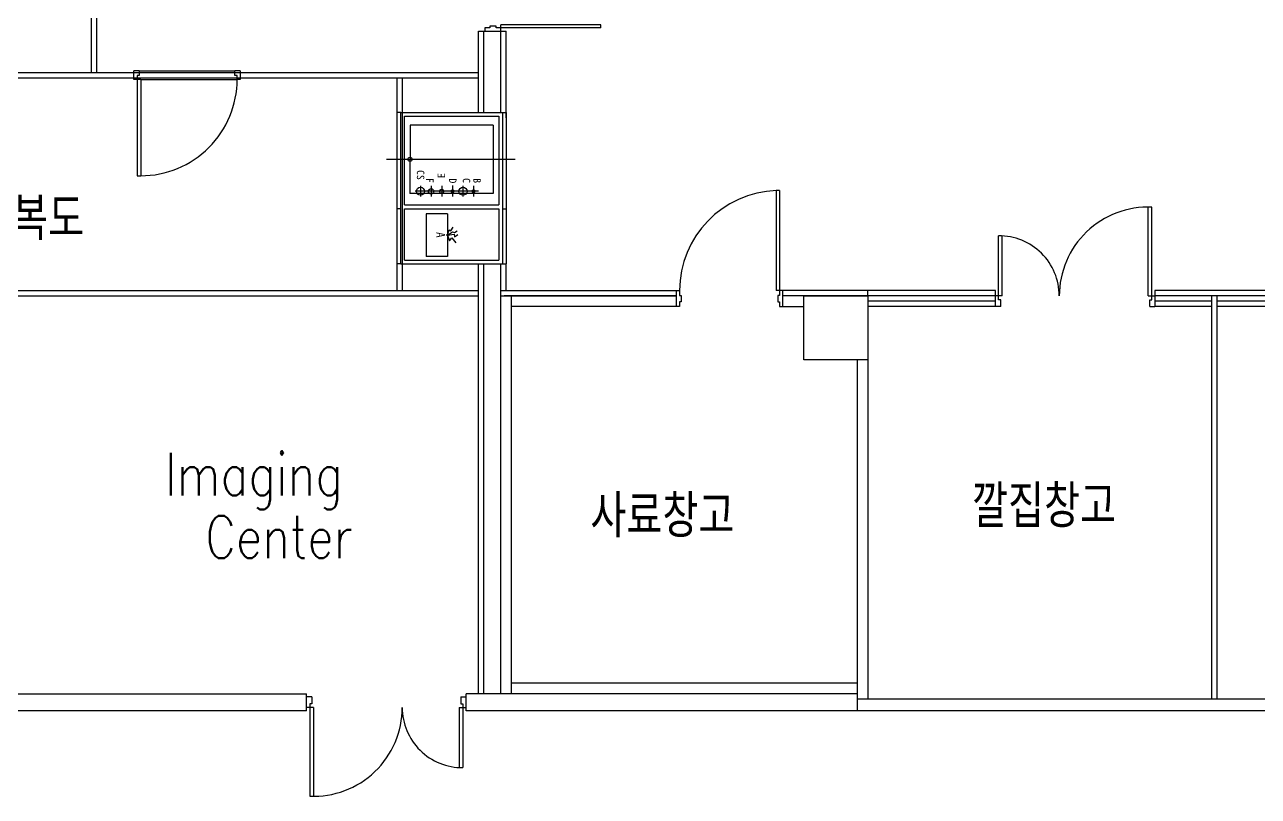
# Model space of a CAD drawing. Header units: millimetres. Extents: x 592430 to 684586, y -483905 to -416366.
# Drawn here: x 633606 to 645204, y -448213 to -440958 of the extents above; entities that cross this region are included whole.
import ezdxf

# ---------------------------------------------------------------- set-up
doc = ezdxf.new("R2010")
doc.units = ezdxf.units.MM
doc.header["$LTSCALE"] = 500
for name, color, linetype in [('LAYOUT 변경(방화벽체추가)', 6, 'Continuous'), ('TXT', 7, 'Continuous'), ('냉장판넬(100T)', 34, 'Continuous'), ('동물실', 9, 'Continuous'), ('방화석고', 9, 'Continuous'), ('크린판넬', 4, 'Continuous')]:
    doc.layers.add(name, color=color, linetype=linetype)
doc.styles.add('GHD', font='simple.shx', dxfattribs={"bigfont": 'whgtxt.shx'})
doc.styles.add('TSTYLE4', font='txt', dxfattribs={"width": 0.95, "height": 70})
doc.styles.add('TSTYLE5', font='txt', dxfattribs={"width": 0.95, "height": 80})
doc.styles.add('TSTYLE7', font='txt', dxfattribs={"height": 70})

msp = doc.modelspace()

# ---------------------------------------------------------------- linework, layer by layer
at = {"layer": 'LAYOUT 변경(방화벽체추가)', "color": 9, "linetype": 'Continuous'}
for p, q in [((638082.8, -447248.5), (638082.8, -443208.6)), ((638132.8, -443458.5), (638132.8, -443208.6))]:
    msp.add_line(p, q, dxfattribs=at)
at = {"layer": 'TXT', "color": 9, "linetype": 'Continuous'}
msp.add_line((641532.8, -443508.5), (641532.8, -443458.5), dxfattribs=at)
at = {"layer": '냉장판넬(100T)', "color": 9, "linetype": 'Continuous'}
for p, q in [((638182.8, -447248.5), (638182.8, -443508.5)), ((641532.8, -443508.5), (641532.8, -444108.5)), ((639732.8, -443608.5), (638182.8, -443608.5)), ((640732.8, -443608.5), (640932.8, -443608.5)), ((641532.8, -443708.5), (641532.8, -447298.5)), ((641432.8, -444108.5), (641432.8, -447298.5)), ((641432.8, -447148.5), (638182.8, -447148.5)), ((641432.8, -447248.5), (637756, -447248.5))]:
    msp.add_line(p, q, dxfattribs=at)
at = {"layer": '동물실', "color": 9}
for p, q in [((637106.8, -443208.6), (637106.8, -441784.6)), ((637141.8, -441784.6), (637106.8, -441784.6)), ((637141.8, -443208.6), (637141.8, -441784.6)), ((637141.8, -441784.6), (638132.8, -441784.6)), ((638097.8, -441784.6), (638097.8, -443208.6)), ((638132.8, -441784.6), (638132.8, -443208.6)), ((637176.8, -441819.6), (638062.8, -441819.6)), ((637176.8, -442653.6), (637176.8, -441819.6)), ((637229.7, -441904.6), (637227.9, -442544.6)), ((638009.9, -441904.6), (637229.7, -441904.6)), ((638009.9, -441904.6), (638009.9, -442544.6)), ((638062.8, -441819.6), (638062.8, -442653.6)), ((638217.9, -442224.6), (637007, -442224.6)), ((637326.8, -442474.6), (637326.8, -442574.6)), ((637426.8, -442474.6), (637426.8, -442574.6)), ((637526.8, -442474.6), (637526.8, -442574.6)), ((637626.8, -442470.3), (637626.8, -442574.6)), ((637726.8, -442474.6), (637726.8, -442574.6)), ((637826.8, -442474.6), (637826.8, -442574.6)), ((638009.9, -442544.6), (637227.9, -442544.6)), ((637376.8, -442524.6), (637276.8, -442524.6)), ((637476.8, -442524.6), (637376.8, -442524.6)), ((637576.8, -442524.6), (637476.8, -442524.6)), ((637676.8, -442524.6), (637576.8, -442524.6)), ((637776.8, -442524.6), (637676.8, -442524.6)), ((637872.2, -442524.6), (637776.8, -442524.6)), ((637141.8, -442688.6), (637106.8, -442688.6)), ((637176.8, -442653.6), (638062.8, -442653.6)), ((637176.8, -442688.6), (638062.8, -442688.6)), ((637176.8, -443173.6), (637176.8, -442688.6)), ((638062.8, -442688.6), (638062.8, -443173.6)), ((638097.8, -442688.6), (638132.8, -442688.6)), ((637581.8, -442736.6), (637381.8, -442736.6)), ((637381.8, -442736.6), (637381.8, -443136.6)), ((637581.8, -442736.6), (637581.8, -443136.6)), ((637581.8, -442936.6), (637569.2, -442936.6)), ((637581.7, -442936.4), (637596.5, -442886)), ((637581.7, -442936.4), (637627, -442906.7)), ((637581.7, -442936.4), (637644, -442928.6)), ((637581.7, -442936.4), (637601.4, -442989.4)), ((637596.5, -442886), (637613.6, -442895.8)), ((637613.6, -442895.8), (637635.5, -442862.9)), ((637627, -442906.7), (637647.6, -442911.6)), ((637644, -442928.6), (637647.6, -442954.1)), ((637647.6, -442911.6), (637670.7, -442898.2)), ((637647.6, -442954.1), (637676.8, -442929.8)), ((637601.4, -442989.4), (637620.9, -442963.9)), ((637620.9, -442963.9), (637659.8, -443010.1)), ((637176.8, -443173.6), (638062.8, -443173.6)), ((637581.8, -443136.6), (637381.8, -443136.6)), ((637141.8, -443208.6), (637106.8, -443208.6)), ((637141.8, -443208.6), (638132.8, -443208.6)), ((640932.8, -443508.5), (641532.8, -443508.5)), ((640932.8, -444108.5), (640932.8, -443508.5)), ((641532.8, -444108.5), (640932.8, -444108.5)), ((636305.9, -447278.5), (636256, -447278.5)), ((636256, -447378.5), (636256, -447278.5)), ((636305.9, -447278.5), (636256, -447278.5)), ((636256, -447378.5), (636256, -447278.5)), ((636305.9, -447342.6), (636285.4, -447342.6)), ((636285.4, -447342.6), (636285.4, -447378.5)), ((636305.9, -447342.6), (636285.4, -447342.6)), ((636285.4, -447342.6), (636285.4, -447378.5)), ((636305.9, -447278.5), (636305.9, -447342.6)), ((636305.9, -447278.5), (636305.9, -447342.6)), ((637706.1, -447278.5), (637706.1, -447342.6)), ((637706.1, -447278.5), (637756, -447278.5)), ((637706.1, -447278.5), (637706.1, -447342.6)), ((637706.1, -447278.5), (637756, -447278.5)), ((637706.1, -447342.6), (637726.6, -447342.6)), ((637706.1, -447342.6), (637726.6, -447342.6)), ((637726.6, -447342.6), (637726.6, -447378.5)), ((637726.6, -447342.6), (637726.6, -447378.5)), ((637756, -447378.5), (637756, -447278.5)), ((637756, -447378.5), (637756, -447278.5)), ((637756, -447378.5), (637756, -447278.5)), ((637756, -447378.5), (637756, -447278.5)), ((636285.4, -447378.5), (636256, -447378.5)), ((636285.4, -447378.5), (636256, -447378.5)), ((636320.6, -447378.5), (636285.4, -447378.5)), ((636285.4, -447378.5), (636285.4, -448212.7)), ((636320.6, -447378.5), (636285.4, -447378.5)), ((636285.4, -447378.5), (636285.4, -448212.7)), ((636320.6, -447378.5), (636320.6, -448213.5)), ((636320.6, -447378.5), (636320.6, -448213.5)), ((637691.4, -447378.5), (637691.4, -447942.7)), ((637691.4, -447378.5), (637726.6, -447378.5)), ((637691.4, -447378.5), (637691.4, -447942.7)), ((637691.4, -447378.5), (637726.6, -447378.5)), ((637726.6, -447378.5), (637756, -447378.5)), ((637726.6, -447378.5), (637726.6, -447943.4)), ((637726.6, -447378.5), (637756, -447378.5)), ((637726.6, -447378.5), (637726.6, -447943.4))]:
    msp.add_line(p, q, dxfattribs=at)
for centre, radius in [((637228.8, -442224.6), 20), ((637326.8, -442524.6), 38.1), ((637726.8, -442524.6), 38.1), ((637426.8, -442524.6), 25.4), ((637526.8, -442524.6), 19.1), ((637626.8, -442524.6), 12.7), ((637826.8, -442524.6), 12.7)]:
    msp.add_circle(centre, radius, dxfattribs=at)
for centre, radius, start, end in [((636320.6, -447378.5), 835, 267.58091, 0), ((637720.6, -447378.5), 565, 180, 270.60846)]:
    msp.add_arc(centre, radius, start, end, dxfattribs=at)
at = {"layer": '방화석고', "color": 9, "linetype": 'Continuous'}
for p, q in [((632982.8, -447248.5), (636256, -447248.5)), ((636256, -447408.5), (636256, -447248.5)), ((637756, -447408.5), (637756, -447248.5)), ((641432.8, -447248.5), (641432.8, -447408.5)), ((646332.8, -447298.5), (641432.8, -447298.5)), ((636256, -447408.5), (632617.8, -447408.5)), ((646332.8, -447408.5), (637756, -447408.5))]:
    msp.add_line(p, q, dxfattribs=at)
at = {"layer": '크린판넬', "color": 9, "linetype": 'Continuous'}
for p, q in [((634232.8, -441408.5), (634232.8, -435168.5)), ((634282.8, -441408.5), (634282.8, -435108.5)), ((638037.8, -440973.5), (637977.8, -440973.5)), ((637977.8, -440973.5), (637977.8, -440988.5)), ((638037.8, -440973.5), (637977.8, -440973.5)), ((637977.8, -440973.5), (637977.8, -440988.5)), ((638037.8, -440988.5), (638037.8, -440973.5)), ((638037.8, -440988.5), (638037.8, -440973.5)), ((639022.8, -440958.5), (638082.8, -440958.5)), ((638082.8, -440988.5), (638082.8, -440958.5)), ((639022.8, -440958.5), (638082.8, -440958.5)), ((638082.8, -440988.5), (638082.8, -440958.5)), ((639022.8, -440988.5), (639022.8, -440958.5)), ((639022.8, -440988.5), (639022.8, -440958.5)), ((637872.8, -441784.6), (637872.8, -441018.5)), ((637872.8, -441018.5), (638132.8, -441018.5)), ((637922.8, -441784.6), (637922.8, -441018.5)), ((637977.8, -440988.5), (637932.8, -440988.5)), ((637977.8, -440988.5), (637932.8, -440988.5)), ((637932.8, -440988.5), (637932.8, -441018.5)), ((637932.8, -441018.5), (638082.8, -441018.5)), ((638082.8, -440988.5), (638037.8, -440988.5)), ((638082.8, -440988.5), (638037.8, -440988.5)), ((639022.8, -440988.5), (638082.8, -440988.5)), ((639022.8, -440988.5), (638082.8, -440988.5)), ((638082.8, -441018.5), (638082.8, -440988.5)), ((638082.8, -441018.5), (638082.8, -440988.5)), ((638082.8, -441784.6), (638082.8, -441018.5)), ((638132.8, -441834.5), (638132.8, -441018.5)), ((630982.8, -441408.5), (637872.8, -441408.5)), ((634632.8, -441473.5), (634632.8, -441393.5)), ((634682.6, -441393.5), (634632.8, -441393.5)), ((634632.8, -441458.5), (634632.8, -441408.5)), ((634632.8, -441458.5), (634632.8, -441408.5)), ((634662.1, -441437.6), (634662.1, -441473.5)), ((634682.6, -441437.6), (634662.1, -441437.6)), ((634682.6, -441393.5), (634682.6, -441437.6)), ((634682.6, -441393.5), (635582.9, -441393.5)), ((635582.9, -441437.6), (635582.9, -441393.5)), ((635632.8, -441393.5), (635582.9, -441393.5)), ((635603.4, -441437.6), (635582.9, -441437.6)), ((635603.4, -441437.6), (635582.9, -441437.6)), ((635603.4, -441473.5), (635603.4, -441437.6)), ((635632.8, -441393.5), (635632.8, -441473.5)), ((635632.8, -441408.5), (635632.8, -441458.5)), ((630982.8, -441458.5), (637872.8, -441458.5)), ((634662.1, -441473.5), (634632.8, -441473.5)), ((634662.1, -441473.5), (634662.1, -442378.7)), ((634697.4, -441473.5), (634662.1, -441473.5)), ((634697.4, -441473.5), (634697.4, -442378.7)), ((634697.4, -441473.5), (635603.4, -441473.5)), ((635632.8, -441473.5), (635603.4, -441473.5)), ((637106.8, -443458.5), (637106.8, -441458.6)), ((637156.8, -443458.5), (637156.8, -441458.6)), ((634662.1, -442378.7), (634697.4, -442378.7)), ((640672.8, -442518.5), (640672.8, -443458.5)), ((640702.8, -442518.5), (640672.8, -442518.5)), ((640672.8, -442518.5), (640672.8, -443458.5)), ((640702.8, -442518.5), (640672.8, -442518.5)), ((640702.8, -442518.5), (640702.8, -443458.5)), ((640702.8, -442518.5), (640702.8, -443458.5)), ((644168.1, -443508.5), (644168.1, -442673.4)), ((644203.4, -443508.5), (644203.4, -442674.2)), ((642762.1, -443508.5), (642762.1, -442943.5)), ((642797.4, -443508.5), (642797.4, -442944.2)), ((637872.8, -447248.5), (637872.8, -443208.6)), ((637922.8, -447248.5), (637922.8, -443208.6)), ((626892.8, -443458.5), (637872.8, -443458.5)), ((626892.8, -443508.5), (637872.8, -443508.5)), ((638082.8, -443458.5), (638132.8, -443458.5)), ((638082.8, -443508.5), (638132.8, -443508.5)), ((639732.8, -443508.5), (638112.8, -443508.5)), ((638132.8, -443458.5), (639732.8, -443458.5)), ((638132.8, -443508.5), (639732.8, -443508.5)), ((639732.8, -443608.5), (639732.8, -443458.5)), ((639732.8, -443458.5), (639762.8, -443458.5)), ((639732.8, -443608.5), (639732.8, -443458.5)), ((639732.8, -443458.5), (639762.8, -443458.5)), ((639762.8, -443458.5), (639762.8, -443503.5)), ((639762.8, -443458.5), (639762.8, -443503.5)), ((639762.8, -443503.5), (639777.8, -443503.5)), ((639762.8, -443503.5), (639777.8, -443503.5)), ((639777.8, -443503.5), (639777.8, -443563.5)), ((639777.8, -443503.5), (639777.8, -443563.5)), ((640702.8, -443458.5), (640672.8, -443458.5)), ((640702.8, -443458.5), (640672.8, -443458.5)), ((640702.8, -443503.5), (640687.8, -443503.5)), ((640687.8, -443503.5), (640687.8, -443563.5)), ((640702.8, -443503.5), (640687.8, -443503.5)), ((640687.8, -443503.5), (640687.8, -443563.5)), ((640732.8, -443458.5), (640702.8, -443458.5)), ((640702.8, -443458.5), (640702.8, -443503.5)), ((640732.8, -443458.5), (640702.8, -443458.5)), ((640702.8, -443458.5), (640702.8, -443503.5)), ((640732.8, -443608.5), (640732.8, -443458.5)), ((640732.8, -443608.5), (640732.8, -443458.5)), ((642732.8, -443458.5), (640732.8, -443458.5)), ((642732.8, -443508.5), (640732.8, -443508.5)), ((642732.8, -443608.5), (642732.8, -443458.5)), ((642762.1, -443508.5), (642732.8, -443508.5)), ((642762.1, -443544.3), (642762.1, -443508.5)), ((642797.4, -443508.5), (642762.1, -443508.5)), ((644168.1, -443508.5), (644203.4, -443508.5)), ((644203.4, -443544.3), (644203.4, -443508.5)), ((644203.4, -443508.5), (644232.8, -443508.5)), ((646332.8, -443458.5), (644232.8, -443458.5)), ((644232.8, -443458.5), (644232.8, -443608.5)), ((646332.8, -443508.5), (644232.8, -443508.5)), ((644762.8, -443508.5), (644762.8, -447298.5)), ((644812.8, -443508.5), (644812.8, -447298.5)), ((639762.8, -443608.5), (639732.8, -443608.5)), ((639762.8, -443608.5), (639732.8, -443608.5)), ((639777.8, -443563.5), (639762.8, -443563.5)), ((639762.8, -443563.5), (639762.8, -443608.5)), ((639777.8, -443563.5), (639762.8, -443563.5)), ((639762.8, -443563.5), (639762.8, -443608.5)), ((640687.8, -443563.5), (640702.8, -443563.5)), ((640687.8, -443563.5), (640702.8, -443563.5)), ((640702.8, -443563.5), (640702.8, -443608.5)), ((640702.8, -443563.5), (640702.8, -443608.5)), ((640702.8, -443608.5), (640732.8, -443608.5)), ((640702.8, -443608.5), (640732.8, -443608.5)), ((642732.8, -443558.5), (641532.8, -443558.5)), ((642732.8, -443608.5), (641532.8, -443608.5)), ((642782.6, -443608.5), (642732.8, -443608.5)), ((642782.6, -443544.3), (642762.1, -443544.3)), ((642782.6, -443608.5), (642782.6, -443544.3)), ((644182.9, -443608.5), (644182.9, -443544.3)), ((644182.9, -443544.3), (644203.4, -443544.3)), ((644182.9, -443608.5), (644232.8, -443608.5)), ((644762.8, -443558.5), (644232.8, -443558.5)), ((644762.8, -443608.5), (644232.8, -443608.5)), ((646332.8, -443558.5), (644812.8, -443558.5)), ((646332.8, -443608.5), (644812.8, -443608.5))]:
    msp.add_line(p, q, dxfattribs=at)
for centre, radius, start, end in [((634698.7, -441474), 904.7, 269.91508, 0.03615), ((640702.8, -443458.5), 940, 91.8271, 180), ((644168.1, -443508.5), 835, 87.58091, 180), ((642768.1, -443508.5), 565, 0, 90.60846)]:
    msp.add_arc(centre, radius, start, end, dxfattribs=at)

# ---------------------------------------------------------------- texts
at = {"layer": 'TXT', "color": 9, "style": 'GHD', "width": 0.8}
for s, p in [('내부복도', (632810.9, -442983)), ('Imaging ', (634926.6, -445384.3)), ('깔집창고', (642512.3, -445686.7)), ('사료창고', (638924.5, -445778.8)), ('Center', (635304.1, -445974.8))]:
    msp.add_text(s, height=400, dxfattribs=at).set_placement(p)
at = {"layer": '동물실', "color": 9, "width": 0.95}
for s, height, rotation, style, p in [('CS', 70, 269.99997, 'TSTYLE4', (637293.1, -442325.7)), ('F', 70, 270, 'TSTYLE4', (637379.7, -442401.3)), ('D', 70, 269.99997, 'TSTYLE4', (637595.9, -442404.5)), ('C', 70, 269.99997, 'TSTYLE4', (637724.8, -442401)), ('B', 70, 269.99997, 'TSTYLE4', (637824.5, -442402.2)), ('A', 80, 270, 'TSTYLE5', (637476.5, -442908.9))]:
    msp.add_text(s, height=height, rotation=rotation, dxfattribs=dict(at, style=style)).set_placement(p)
at = {"layer": '동물실', "color": 9, "style": 'TSTYLE7'}
msp.add_text('E', height=70, rotation=90.00002, dxfattribs=at).set_placement((637557.9, -442401.3))

doc.saveas('drawing.dxf')
